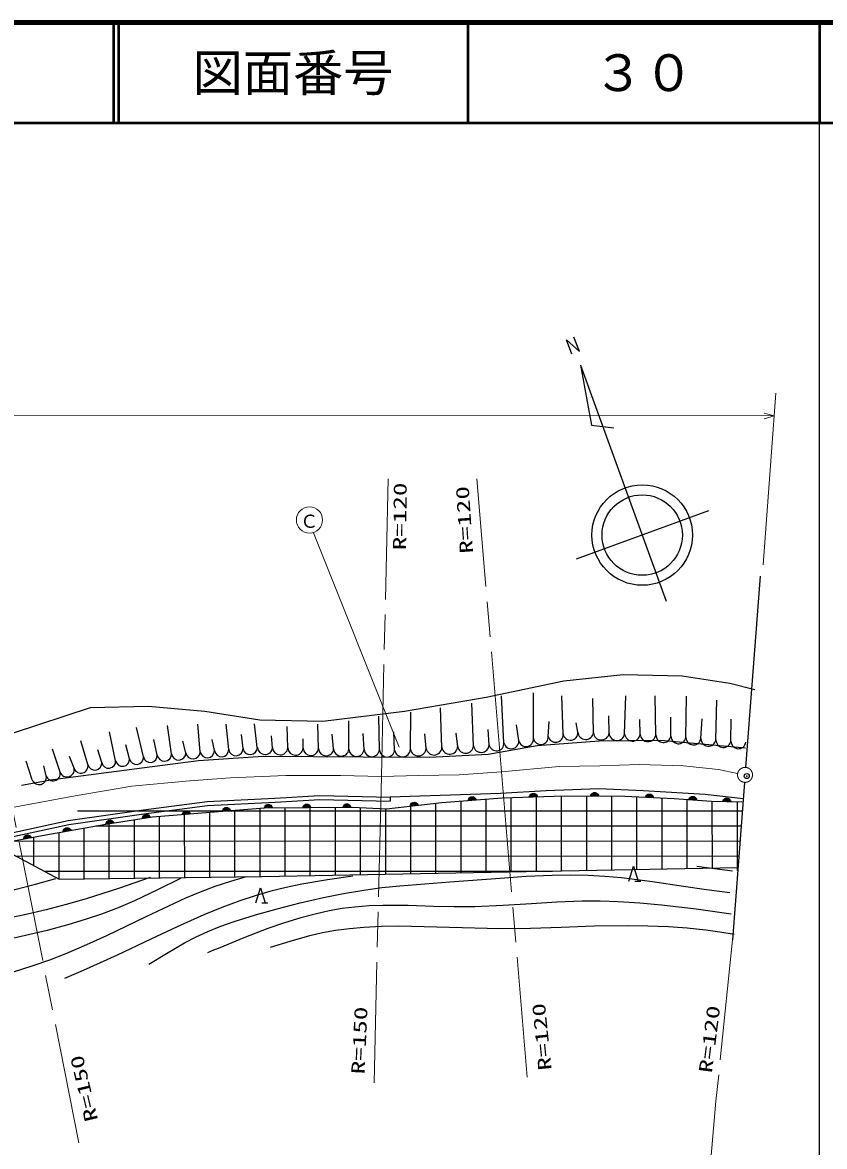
# Model space of a CAD drawing. Units: millimetres, scale not verified. Extents: x 40000 to 680000, y 20000 to 380000.
# Drawn here: x 499702 to 579500, y 268112 to 380000 of the extents above; entities that cross this region are included whole.
import ezdxf
from ezdxf.enums import TextEntityAlignment as Align

# ---------------------------------------------------------------- set-up
doc = ezdxf.new("R2010")
doc.units = ezdxf.units.MM
doc.header["$LTSCALE"] = 1000
doc.header["$PDMODE"] = 32
doc.header["$PDSIZE"] = 500
doc.linetypes.add('CHAIN', pattern=[18.5, 12, -1.5, 3.5, -1.5])
for name, color, linetype, lineweight in [('M-BGD', 7, 'Continuous', 25), ('M-BMK', 2, 'CHAIN', 13), ('M-STR-HTXT', 7, 'Continuous', 13), ('M-TTL', 2, 'Continuous', 140), ('M-TTL-BAND', 7, 'Continuous', 25), ('M-TTL-LINE', 7, 'Continuous', 50)]:
    doc.layers.add(name, color=color, linetype=linetype, lineweight=lineweight)
doc.layers.add('M-OTRS', color=6, linetype='Continuous')
doc.layers.add('M-TTL-TXT', color=7, linetype='Continuous')
doc.styles.add('ＭＳ ゴシック', font='')
doc.styles.get('ＭＳ ゴシック').set_extended_font_data('MS Gothic')

# ---------------------------------------------------------------- blocks, each defined once
blk = doc.blocks.new('BUHIN1')
at = {"layer": 'M-BMK'}
blk.add_circle((0, 0), 746, dxfattribs=at)
blk = doc.blocks.new('BUHIN17')
at = {"layer": 'M-BGD'}
for p, q in [((-383, -9), (368, 108)), ((340, 154), (-371, 44)), ((-349, 98), (301, 198)), ((258, 242), (-317, 153)), ((-277, 210), (201, 284)), ((100, 319), (-194, 274))]:
    blk.add_line(p, q, dxfattribs=at)
blk.add_lwpolyline([(-395, -61), (-378, 35), (-344, 119), (-281, 218), (-201, 279), (-113, 323), (10, 342), (107, 326), (202, 292), (292, 217), (352, 148), (395, 61)], close=True, dxfattribs=at)
blk = doc.blocks.new('BUHIN20')
at = {"layer": 'M-BGD'}
for p, q in [((-380, 48), (380, 52)), ((359, 102), (-361, 98)), ((-331, 148), (327, 152)), ((291, 202), (-291, 198)), ((-243, 249), (241, 251)), ((146, 301), (-152, 299))]:
    blk.add_line(p, q, dxfattribs=at)
blk.add_lwpolyline([(-400, -2), (-368, 90), (-323, 168), (-245, 257), (-158, 305), (-64, 336), (60, 336), (154, 307), (243, 259), (321, 172), (369, 94), (400, 2)], close=True, dxfattribs=at)
blk = doc.blocks.new('BUHIN37')
at = {"layer": 'M-BGD'}
blk.add_line((146, -746), (746, -746), dxfattribs=at)
blk.add_lwpolyline([(-458, -746), (0, 750), (458, -746)], dxfattribs=at)

msp = doc.modelspace()

# ---------------------------------------------------------------- linework, layer by layer
at = {"layer": 'M-BGD'}
for p, q in [((554353, 346968), (553825, 348418)), ((553825, 348418), (555107, 347238)), ((555107, 347238), (554569, 348691)), ((555208, 345895), (556320, 339914)), ((555208, 345895), (563759, 322402)), ((556320, 339914), (558542, 339659)), ((567942, 331374), (554787, 326586)), ((573095, 324891), (571650, 305854)), ((545833, 312836), (553579, 314463)), ((553579, 314463), (559451, 315089)), ((559451, 315089), (565323, 314966)), ((565323, 314966), (570071, 314218)), ((570071, 314218), (572570, 313594)), ((537713, 311459), (545833, 312836)), ((544569, 307999), (544401, 312230)), ((547607, 308299), (547373, 312974)), ((550548, 308723), (550558, 313258)), ((553490, 309147), (553354, 312976)), ((556512, 309304), (556433, 312694)), ((559615, 309194), (559744, 312978)), ((562719, 309085), (562646, 312979)), ((565705, 308839), (565761, 312944)), ((568692, 308594), (568789, 312556)), ((498822, 309286), (506460, 311824)), ((506460, 311824), (512207, 311951)), ((512207, 311951), (517830, 311453)), ((517830, 311453), (523328, 310580)), ((529575, 310457), (537713, 311459)), ((538298, 307650), (538329, 311357)), ((541433, 307825), (541302, 311782)), ((514537, 307192), (514134, 310004)), ((517381, 307409), (517162, 310147)), ((520225, 307626), (519958, 310148)), ((523068, 307843), (522789, 310184)), ((523328, 310580), (529575, 310457)), ((526104, 307781), (526045, 309937)), ((529140, 307719), (529073, 310150)), ((532176, 307656), (532187, 310470)), ((535212, 307594), (535160, 310966)), ((549078, 308511), (548861, 310072)), ((552019, 308935), (552116, 310427)), ((554960, 309359), (554806, 310287)), ((558064, 309249), (558046, 310995)), ((561167, 309140), (561125, 310607)), ((564212, 308962), (564204, 310856)), ((567198, 308717), (567339, 310680)), ((570185, 308471), (570205, 310645)), ((508973, 306514), (508365, 309401)), ((511735, 306894), (511055, 309826)), ((521646, 307734), (521480, 309122)), ((524586, 307812), (524488, 308981)), ((530658, 307688), (530524, 309160)), ((533694, 307625), (533603, 309232)), ((536731, 307563), (536646, 309374)), ((539866, 307738), (539746, 309198)), ((543001, 307912), (542860, 309270)), ((546136, 308086), (546029, 309612)), ((506211, 306135), (505499, 308480)), ((510354, 306704), (509994, 308092)), ((513115, 307083), (512754, 308624)), ((515959, 307300), (515656, 308448)), ((518803, 307517), (518578, 308626)), ((527622, 307750), (527622, 308699)), ((550913, 308012), (546025, 307137)), ((557095, 308451), (550913, 308012)), ((563214, 308516), (557095, 308451)), ((571643, 307769), (563214, 308516)), ((503445, 305378), (502703, 307665)), ((504828, 305757), (504367, 306923)), ((507592, 306325), (507198, 307596)), ((523654, 306942), (517222, 306503)), ((533600, 306883), (523654, 306942)), ((540219, 306823), (533600, 306883)), ((546025, 307137), (540219, 306823)), ((500679, 304620), (500076, 306479)), ((502062, 304999), (501819, 306002)), ((511853, 305815), (502719, 304626)), ((517222, 306503), (511853, 305815)), ((502719, 304626), (499597, 304063)), ((571537, 304359), (570347, 288681)), ((547260, 303241), (536291, 302882)), ((551818, 303527), (547260, 303241)), ((550670, 303233), (550372, 303224)), ((557050, 303706), (551818, 303527)), ((556386, 303254), (556870, 303250)), ((556776, 303301), (556478, 303303)), ((561464, 303530), (557050, 303706)), ((567622, 303140), (561464, 303530)), ((511727, 301640), (518068, 302465)), ((518068, 302465), (524820, 302797)), ((518103, 302066), (524841, 302397)), ((524820, 302797), (529291, 303045)), ((524841, 302397), (529298, 302645)), ((529291, 303045), (536291, 302882)), ((529298, 302645), (536282, 302483)), ((535914, 301733), (541435, 302354)), ((536291, 302882), (536282, 302483)), ((538291, 302051), (539047, 302136)), ((539021, 302183), (538306, 302103)), ((538330, 302156), (538984, 302230)), ((538942, 302275), (538364, 302210)), ((538406, 302265), (538887, 302319)), ((538788, 302358), (538492, 302325)), ((540804, 302283), (540806, 295314)), ((541435, 302354), (547437, 302832)), ((543304, 302503), (543306, 295361)), ((544053, 302613), (544811, 302673)), ((544787, 302722), (544069, 302664)), ((544095, 302717), (544751, 302769)), ((544711, 302816), (544131, 302770)), ((544175, 302823), (544658, 302862)), ((544560, 302904), (544263, 302880)), ((545804, 302702), (545806, 295408)), ((547437, 302832), (553625, 303025)), ((548304, 302859), (548306, 295455)), ((550150, 302967), (550909, 302990)), ((550888, 303040), (550168, 303017)), ((550197, 303068), (550854, 303089)), ((550817, 303138), (550235, 303119)), ((550281, 303171), (550765, 303186)), ((550804, 302937), (550806, 295502)), ((553304, 303007), (553306, 295549)), ((553625, 303025), (559627, 302979)), ((555804, 303008), (555806, 295596)), ((556246, 303055), (557006, 303049)), ((556987, 303099), (556267, 303105)), ((556297, 303154), (556955, 303149)), ((556920, 303200), (556338, 303204)), ((558304, 302989), (558306, 295643)), ((559627, 302979), (564529, 302742)), ((560804, 302922), (560806, 295690)), ((561701, 302929), (562460, 302892)), ((562443, 302943), (561723, 302978)), ((561756, 303026), (562413, 302995)), ((562379, 303046), (561798, 303074)), ((561848, 303122), (562332, 303099)), ((562240, 303153), (561943, 303168)), ((563304, 302802), (563306, 295737)), ((564529, 302742), (568245, 302505)), ((565804, 302661), (565806, 295784)), ((566011, 302698), (566769, 302650)), ((566753, 302701), (566034, 302747)), ((566067, 302795), (566724, 302753)), ((566691, 302805), (566110, 302842)), ((566161, 302889), (566644, 302858)), ((566554, 302914), (566256, 302933)), ((571395, 302714), (567622, 303140)), ((568245, 302505), (571294, 302411)), ((568304, 302504), (568306, 295831)), ((569391, 302520), (570151, 302496)), ((570132, 302547), (569412, 302569)), ((569444, 302618), (570102, 302598)), ((570067, 302649), (569485, 302667)), ((569535, 302716), (570019, 302701)), ((569926, 302753), (569629, 302763)), ((570804, 302426), (570806, 295601)), ((504233, 300567), (511727, 301640)), ((504304, 300173), (511781, 301243)), ((505185, 301518), (571323, 301539)), ((511781, 301243), (518103, 302066)), ((512625, 300916), (518389, 301394)), ((515625, 301215), (516382, 301278)), ((516358, 301326), (515641, 301267)), ((515666, 301319), (516322, 301374)), ((516282, 301420), (515702, 301372)), ((515746, 301426), (516228, 301466)), ((515804, 301180), (515806, 294885)), ((516130, 301508), (515833, 301484)), ((518304, 301387), (518306, 294919)), ((518389, 301394), (523767, 301825)), ((519612, 301542), (520369, 301603)), ((520345, 301651), (519628, 301594)), ((519654, 301646), (520309, 301699)), ((520270, 301746), (519689, 301699)), ((519733, 301753), (520216, 301791)), ((520118, 301834), (519821, 301810)), ((520804, 301588), (520806, 294952)), ((523304, 301788), (523306, 294985)), ((523767, 301825), (532532, 301875)), ((525804, 301837), (525806, 295031)), ((528304, 301851), (528306, 295078)), ((530804, 301865), (530806, 295125)), ((532532, 301875), (535914, 301733)), ((533304, 301843), (533306, 295173)), ((535804, 301721), (535806, 295220)), ((538304, 302002), (538306, 295267)), ((497375, 299082), (504233, 300567)), ((497549, 298711), (504304, 300173)), ((501674, 299055), (508009, 300200)), ((507006, 300019), (571209, 300039)), ((508009, 300200), (512625, 300916)), ((508305, 300254), (508306, 294785)), ((510804, 300634), (510806, 294819)), ((513304, 300973), (513306, 294852)), ((496871, 298177), (501674, 299055)), ((499819, 298767), (500566, 298904)), ((500538, 298949), (499829, 298820)), ((499850, 298874), (500497, 298993)), ((500453, 299035), (499880, 298931)), ((499919, 298988), (500395, 299075)), ((500293, 299108), (500000, 299054)), ((500805, 298896), (500806, 296082)), ((503305, 299350), (503306, 294750)), ((503754, 299482), (504502, 299617)), ((504474, 299663), (503765, 299535)), ((503786, 299589), (504433, 299706)), ((504389, 299749), (503816, 299646)), ((503855, 299703), (504331, 299789)), ((504230, 299822), (503936, 299769)), ((505805, 299802), (505806, 294752)), ((496871, 298177), (503365, 294719)), ((498694, 298516), (571095, 298538)), ((499051, 297016), (570981, 297038)), ((501866, 295517), (552444, 295533)), ((523529, 294988), (570861, 295880)), ((503365, 294719), (523529, 294988))]:
    msp.add_line(p, q, dxfattribs=at)
for points in [[(550131, 302916), (550160, 303009), (550204, 303089), (550279, 303179), (550366, 303230), (550459, 303263), (550583, 303266), (550677, 303239), (550767, 303194), (550848, 303109), (550898, 303032), (550931, 302941)], [(556226, 303005), (556259, 303097), (556305, 303174), (556384, 303262), (556472, 303309), (556567, 303338), (556691, 303337), (556784, 303307), (556872, 303258), (556949, 303170), (556997, 303091), (557026, 302999)], [(538277, 301999), (538299, 302094), (538336, 302177), (538403, 302273), (538485, 302330), (538575, 302371), (538699, 302385), (538795, 302365), (538888, 302327), (538976, 302249), (539032, 302177), (539072, 302088)], [(544037, 302562), (544062, 302656), (544102, 302737), (544172, 302831), (544256, 302886), (544348, 302923), (544471, 302933), (544567, 302911), (544659, 302870), (544744, 302788), (544798, 302714), (544835, 302625)], [(561679, 302880), (561715, 302970), (561765, 303046), (561847, 303130), (561937, 303174), (562032, 303199), (562156, 303193), (562249, 303159), (562334, 303107), (562408, 303015), (562452, 302935), (562478, 302841)], [(565988, 302649), (566026, 302739), (566076, 302814), (566160, 302897), (566251, 302939), (566346, 302963), (566470, 302955), (566562, 302919), (566647, 302866), (566719, 302773), (566762, 302692), (566786, 302598)], [(569369, 302471), (569404, 302562), (569453, 302638), (569533, 302724), (569623, 302769), (569718, 302796), (569842, 302792), (569935, 302759), (570021, 302709), (570096, 302618), (570142, 302539), (570169, 302446)], [(515609, 301164), (515633, 301258), (515673, 301340), (515743, 301434), (515827, 301489), (515918, 301527), (516042, 301537), (516138, 301515), (516230, 301474), (516315, 301393), (516369, 301319), (516406, 301230)], [(519596, 301491), (519620, 301585), (519660, 301667), (519731, 301761), (519815, 301815), (519906, 301853), (520029, 301863), (520126, 301840), (520217, 301800), (520302, 301718), (520356, 301644), (520393, 301555)], [(499808, 298714), (499823, 298810), (499854, 298895), (499915, 298996), (499993, 299059), (500080, 299105), (500202, 299128), (500300, 299115), (500395, 299084), (500488, 299011), (500549, 298943), (500595, 298858)], [(503744, 299429), (503759, 299526), (503790, 299610), (503851, 299711), (503929, 299774), (504016, 299820), (504139, 299842), (504236, 299829), (504331, 299798), (504424, 299725), (504485, 299657), (504531, 299572)]]:
    msp.add_lwpolyline(points, close=True, dxfattribs=at)
for points in [[(570357, 295523), (568571, 295752), (566784, 295972)], [(515430, 294782), (513149, 293651), (510833, 292570), (509212, 291884), (507568, 291254), (505950, 290697), (504315, 290199), (502160, 289630), (499990, 289119), (496949, 288423), (493923, 287669), (489118, 286336), (484298, 285024), (481604, 284348), (478885, 283727), (476797, 283306), (474689, 282942), (472890, 282687), (471083, 282492), (468734, 282312), (466368, 282191), (461437, 282026), (456508, 281800), (451866, 281519)], [(452600, 286523), (454546, 286627), (456427, 286667), (458323, 286648), (461733, 286507), (465140, 286428), (466444, 286466), (467740, 286564), (468821, 286704), (469894, 286904), (471677, 287330), (473465, 287820), (475131, 288274), (476818, 288671), (478747, 289028), (480697, 289327), (483471, 289722), (486241, 290176), (487813, 290504), (489371, 290890), (494157, 292296), (498957, 293688), (500990, 294242), (503025, 294787)], [(512413, 294884), (509241, 293799), (506052, 292771), (504058, 292188), (502048, 291663), (499778, 291144), (497495, 290684)], [(498797, 285487), (500674, 286087), (502407, 286703), (504119, 287374), (506113, 288222), (508085, 289126), (512003, 291023), (515957, 292870), (517406, 293470), (518885, 294016), (520426, 294515), (521979, 294980)], [(532582, 295029), (530036, 294655), (527495, 294222), (525942, 293900), (524403, 293519), (522859, 293068), (521332, 292559), (519529, 291888), (517747, 291159), (515088, 289983), (512460, 288755), (509109, 287169), (505726, 285635), (504802, 285230), (503868, 284823)], [(512269, 286250), (514036, 287341), (515838, 288382), (516970, 288971), (518137, 289510), (519442, 290034), (520771, 290503), (522897, 291161), (525042, 291762), (527342, 292356), (529653, 292891), (531651, 293296), (533669, 293643), (535449, 293886), (537246, 294070), (542218, 294449), (547217, 294831), (549806, 295013), (552402, 295135), (554188, 295164), (555981, 295132), (557632, 295038), (559290, 294883), (562374, 294485), (565465, 294025), (567762, 293699), (570070, 293387)], [(570213, 291251), (566739, 291723), (563265, 292133), (561125, 292329), (558985, 292465), (557193, 292522), (555401, 292519), (552872, 292425), (550339, 292270), (547523, 292090), (544699, 291970), (542650, 291960), (540599, 292009), (538069, 292089), (535542, 292107), (534153, 292060), (532773, 291953), (531500, 291790), (530225, 291566), (528814, 291252), (527411, 290879), (525759, 290370), (524106, 289797), (521714, 288882), (519321, 287903), (518709, 287647), (518097, 287391)], [(524363, 287962), (526326, 288568), (528307, 289116), (529566, 289404), (530846, 289634), (532252, 289821), (533677, 289950), (535409, 290037), (537150, 290065), (542173, 289947), (547212, 289818), (550250, 289856), (553288, 289954), (556590, 290066), (559892, 290119), (561929, 290091), (563968, 290004), (565834, 289866), (567705, 289667), (569100, 289476), (570498, 289258)]]:
    msp.add_lwpolyline(points, dxfattribs=at)
for radius in [5000, 4000]:
    msp.add_circle((561364, 328980), radius, dxfattribs=at)
for centre, radius, start, end in [((551276, 308880), 745, 192.15922, 4.25949), ((552747, 309092), 745, 192.15922, 4.25949), ((554218, 309304), 745, 192.15922, 4.25949), ((555739, 309412), 780, 183.89155, 352.05263), ((557291, 309357), 780, 183.89155, 352.05263), ((558842, 309302), 780, 183.89155, 352.05263), ((560394, 309248), 780, 183.89155, 352.05263), ((561946, 309192), 780, 183.89155, 352.05263), ((563470, 309075), 751, 179.25261, 351.35288), ((564963, 308952), 751, 179.25261, 351.35288), ((566456, 308829), 751, 179.25261, 351.35288), ((520932, 307729), 715, 188.31447, 0.41475), ((522354, 307838), 715, 188.31447, 0.41475), ((523829, 307889), 762, 183.47166, 354.18384), ((525347, 307858), 762, 183.47166, 354.18384), ((526865, 307827), 762, 183.47166, 354.18384), ((528383, 307796), 762, 183.47166, 354.18384), ((529901, 307765), 762, 183.47166, 354.18384), ((539077, 307784), 790, 189.73729, 356.62848), ((540645, 307871), 790, 189.73729, 356.62848), ((542212, 307958), 790, 189.73729, 356.62848), ((543780, 308046), 790, 189.73729, 356.62848), ((545348, 308133), 790, 189.73729, 356.62848), ((546864, 308243), 745, 192.15922, 4.25949), ((548335, 308455), 745, 192.15922, 4.25949), ((549806, 308667), 745, 192.15922, 4.25949), ((567949, 308707), 751, 179.25261, 351.35288), ((569442, 308584), 751, 179.25261, 351.35288), ((570936, 308461), 751, 179.25261, 351.35288), ((509657, 306657), 698, 191.76756, 3.86782), ((511038, 306846), 698, 191.76756, 3.86782), ((512418, 307036), 698, 191.76756, 3.86782), ((513822, 307186), 715, 188.31447, 0.41475), ((515244, 307295), 715, 188.31447, 0.41475), ((516666, 307404), 715, 188.31447, 0.41475), ((518088, 307512), 715, 188.31447, 0.41475), ((519510, 307621), 715, 188.31447, 0.41475), ((531419, 307734), 762, 183.47166, 354.18384), ((532937, 307703), 762, 183.47166, 354.18384), ((534455, 307671), 762, 183.47166, 354.18384), ((535973, 307640), 762, 183.47166, 354.18384), ((537509, 307697), 790, 189.73729, 356.62848), ((504124, 305615), 719, 199.26391, 11.36418), ((505507, 305994), 719, 199.26391, 11.36418), ((506895, 306278), 698, 191.76756, 3.86782), ((508276, 306467), 698, 191.76756, 3.86782), ((501357, 304857), 719, 199.26391, 11.36418), ((502741, 305236), 719, 199.26391, 11.36418)]:
    msp.add_arc(centre, radius, start, end, dxfattribs=at)
at = {"layer": 'M-BMK'}
for p, q in [((536091, 334572), (535409, 304959)), ((547358, 305405), (544915, 334575)), ((547358, 305405), (553090, 305923)), ((553090, 305923), (557146, 305998)), ((557146, 305998), (561055, 306147)), ((561055, 306147), (565481, 306001)), ((565481, 306001), (568947, 305633)), ((568947, 305633), (570858, 305253)), ((510574, 303993), (516327, 304511)), ((516327, 304511), (520383, 304807)), ((520383, 304807), (525894, 305030)), ((525894, 305030), (531352, 305031)), ((531352, 305031), (535409, 304959)), ((535409, 304959), (534669, 273707)), ((535409, 304959), (539097, 305034)), ((539097, 305034), (543153, 305109)), ((543153, 305109), (547358, 305405)), ((547358, 305405), (549975, 274432)), ((504958, 303032), (510574, 303993)), ((498689, 301850), (504958, 303032)), ((505319, 268476), (498689, 301850)), ((570347, 288681), (568703, 272637))]:
    msp.add_line(p, q, dxfattribs=at)
at = {"layer": 'M-OTRS'}
msp.add_point((571761, 304991), dxfattribs=at)
at = {"layer": 'M-STR-HTXT'}
for p, q in [((573400, 326003), (574667, 343094)), ((85363, 341039), (574500, 340836)), ((537187, 307851), (528667, 329210)), ((566275, 245126), (568703, 272637))]:
    msp.add_line(p, q, dxfattribs=at)
msp.add_lwpolyline([(573500, 341124), (574500, 340836), (573500, 340551)], dxfattribs=at)
msp.add_circle((528258, 330479), 1304, dxfattribs=at)
at = {"layer": 'M-TTL'}
msp.add_line((680000, 380000), (40000, 380000), dxfattribs=at)
at = {"layer": 'M-TTL-BAND'}
msp.add_line((579000, 20000), (579000, 370000), dxfattribs=at)
at = {"layer": 'M-TTL-LINE'}
for p, q in [((508747, 380000), (508747, 370000)), ((509247, 380000), (509247, 370000)), ((543997, 380000), (543997, 370000)), ((579000, 380000), (579000, 370000)), ((40000, 370000), (680000, 370000))]:
    msp.add_line(p, q, dxfattribs=at)

# ---------------------------------------------------------------- block references
at = {"rotation": 0.0175}
for name, p in [('BUHIN1', (571593, 305106)), ('BUHIN20', (524167, 301827)), ('BUHIN20', (527982, 301849)), ('BUHIN20', (531982, 301872)), ('BUHIN17', (512026, 300823)), ('BUHIN17', (508405, 300262)), ('BUHIN37', (560487, 295262)), ('BUHIN37', (523378, 293128))]:
    msp.add_blockref(name, p, dxfattribs=at)

# ---------------------------------------------------------------- texts
at = {"layer": 'M-BMK', "style": 'ＭＳ ゴシック', "width": 1.5}
for s, rotation, p in [('R=120', 89.418, (538264, 327457)), ('R=120', 93.718, (544935, 327199)), ('R=120', 95.718, (552747, 275787)), ('R=120', 82.818, (568679, 275327)), ('R=150', 87.318, (534122, 275261)), ('R=150', 103.218, (507608, 270851))]:
    msp.add_text(s, height=1320, rotation=rotation, dxfattribs=at).set_placement(p, align=Align.BOTTOM_LEFT)
at = {"layer": 'M-STR-HTXT', "style": 'ＭＳ ゴシック'}
msp.add_text('Ｃ', height=1320, rotation=0.018, dxfattribs=at).set_placement((527332, 329295), align=Align.BOTTOM_LEFT)
at = {"layer": 'M-TTL-TXT', "style": 'ＭＳ ゴシック'}
for s, p in [('図面番号', (526622, 375000)), ('３０', (561497, 375000))]:
    msp.add_text(s, height=3666, dxfattribs=at).set_placement(p, align=Align.MIDDLE_CENTER)

doc.saveas('drawing.dxf')
